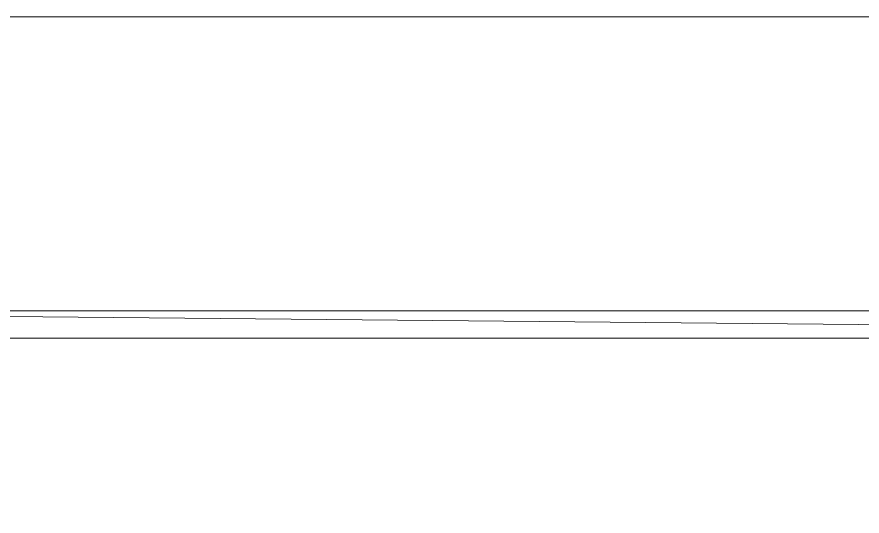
# Model space of a CAD drawing. Header units: metres. Extents: x -44.2 to 48.2, y -39.5 to 19.7.
# Drawn here: x -13.95 to 1.38, y 10.66 to 19.71 of the extents above; entities that cross this region are included whole.
import ezdxf

# ---------------------------------------------------------------- set-up
doc = ezdxf.new("R2010")
doc.units = ezdxf.units.M
doc.layers.add('3D-FLOR-OTLN', color=6, linetype='Continuous', lineweight=9)
doc.layers.add('3D-WALL', color=2, linetype='Continuous', lineweight=9)

msp = doc.modelspace()

# ---------------------------------------------------------------- meshes
at = {"layer": '3D-FLOR-OTLN'}
mesh = msp.add_polyface(dxfattribs=at)
corners = [(48.193, 19.706, -0.25), (48.193, -15.871, -0.25), (-43.557, -15.871, -0.25), (-43.557, 19.706, -0.25)]
mesh.append_faces([[corners[k] for k in face] for face in [(2, 3, 0, 1)]])
mesh = msp.add_polyface(dxfattribs=at)
corners = [(48.193, 19.706, -0.1), (-43.557, 19.706, -0.1), (-43.557, -15.871, -0.1), (48.193, -15.871, -0.1)]
mesh.append_faces([[corners[k] for k in face] for face in [(2, 3, 0, 1)]])
mesh = msp.add_polyface(dxfattribs=at)
corners = [(48.193, 19.706, -0.25), (-43.557, 19.706, -0.25), (-43.557, 19.706, -0.1), (48.193, 19.706, -0.1)]
mesh.append_faces([[corners[k] for k in face] for face in [(0, 1, 2, 3)]])
at = {"layer": '3D-WALL'}
mesh = msp.add_polyface(dxfattribs=at)
corners = [(-25.057, 14.379, -0.1), (-25.057, 14.379, 3.685), (28.193, 14.379, 3.685), (28.193, 14.379, -0.1)]
mesh.append_faces([[corners[k] for k in face] for face in [(1, 2, 3, 0)]])
mesh = msp.add_polyface(dxfattribs=at)
corners = [(28.193, 13.879, -0.1), (27.693, 13.879, -0.1), (-25.057, 13.879, -0.1), (-25.057, 14.379, -0.1), (28.193, 14.379, -0.1)]
mesh.append_faces([[corners[k] for k in face] for face in [(1, 4, 0)]], dxfattribs={"vtx0": -1})
mesh.append_faces([[corners[k] for k in face] for face in [(3, 4, 1, 2)]], dxfattribs={"vtx1": -1})
mesh = msp.add_polyface(dxfattribs=at)
corners = [(-25.057, 13.879, 3.685), (27.693, 13.879, 3.685), (28.193, 13.879, 3.685), (28.193, 14.379, 3.685), (-25.057, 14.379, 3.685)]
mesh.append_faces([[corners[k] for k in face] for face in [(1, 4, 0)]], dxfattribs={"vtx0": -1})
mesh.append_faces([[corners[k] for k in face] for face in [(3, 4, 1, 2)]], dxfattribs={"vtx1": -1})
mesh = msp.add_polyface(dxfattribs=at)
corners = [(-25.057, 13.879, -0.1), (27.693, 13.879, -0.1), (28.193, 13.879, -0.1), (28.193, 13.879, 3.685), (27.693, 13.879, 3.685), (-25.057, 13.879, 3.685)]
mesh.append_faces([[corners[k] for k in face] for face in [(2, 3, 4, 1)]], dxfattribs={"vtx2": -1})
mesh.append_faces([[corners[k] for k in face] for face in [(4, 5, 0, 1)]], dxfattribs={"vtx3": -1})

doc.saveas('drawing.dxf')
